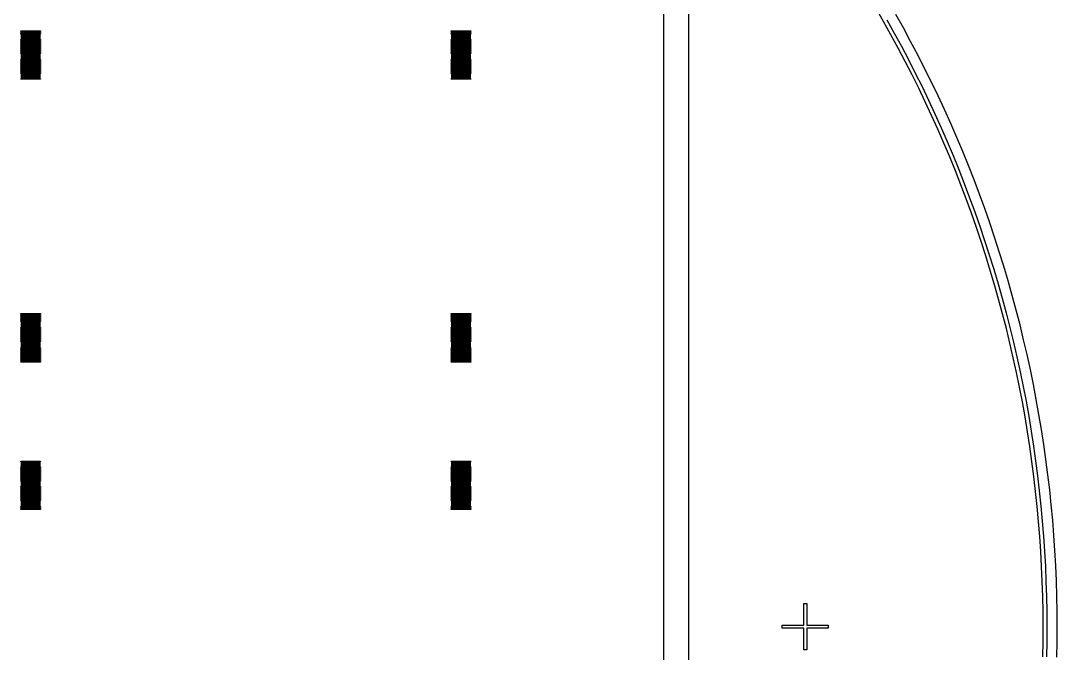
# Model space of a CAD drawing. Extents: x -16 to 83, y -18 to 83.
# Drawn here: x 40.6 to 82.75, y 31.17 to 56.89 of the extents above; entities that cross this region are included whole.
import ezdxf

# ---------------------------------------------------------------- set-up
doc = ezdxf.new("R2010")
doc.units = 0

msp = doc.modelspace()

# ---------------------------------------------------------------- linework, layer by layer
for p, q in [((67.75, 67.25), (67.75, -2.75)), ((66.75, -2.25), (66.75, 66.75)), ((75.6891, 56.8579), (75.3838, 57.3891)), ((75.8196, 56.9319), (76.1192, 56.3953)), ((76.4915, 56.6003), (76.1894, 57.1414)), ((40.6, 56.475), (40.6, 56.485)), ((40.6, 56.485), (41.4, 56.485)), ((41.4, 56.485), (41.4, 56.475)), ((58.1, 56.475), (58.1, 56.485)), ((58.1, 56.485), (58.9, 56.485)), ((58.9, 56.485), (58.9, 56.475)), ((75.9878, 56.323), (75.6891, 56.8579)), ((76.787, 56.0555), (76.4915, 56.6003)), ((41.4, 56.475), (40.6, 56.475)), ((40.6, 56.435), (40.6, 56.445)), ((40.6, 56.445), (41.4, 56.445)), ((41.4, 56.435), (40.6, 56.435)), ((40.6, 56.395), (40.6, 56.405)), ((40.6, 56.405), (41.4, 56.405)), ((41.4, 56.395), (40.6, 56.395)), ((40.6, 56.355), (40.6, 56.365)), ((40.6, 56.365), (41.4, 56.365)), ((41.4, 56.355), (40.6, 56.355)), ((40.6, 56.315), (40.6, 56.325)), ((40.6, 56.325), (41.4, 56.325)), ((41.4, 56.315), (40.6, 56.315)), ((40.6, 56.275), (40.6, 56.285)), ((40.6, 56.285), (41.4, 56.285)), ((41.4, 56.275), (40.6, 56.275)), ((40.6, 56.235), (40.6, 56.245)), ((40.6, 56.245), (41.4, 56.245)), ((41.4, 56.235), (40.6, 56.235)), ((40.6, 56.195), (40.6, 56.205)), ((40.6, 56.205), (41.4, 56.205)), ((41.4, 56.195), (40.6, 56.195)), ((40.6, 56.155), (40.6, 56.165)), ((40.6, 56.165), (41.4, 56.165)), ((41.4, 56.155), (40.6, 56.155)), ((40.6, 56.115), (40.6, 56.125)), ((40.6, 56.125), (41.4, 56.125)), ((41.4, 56.115), (40.6, 56.115)), ((40.6, 56.075), (40.6, 56.085)), ((40.6, 56.085), (41.4, 56.085)), ((41.4, 56.075), (40.6, 56.075)), ((41.4, 56.445), (41.4, 56.435)), ((41.4, 56.405), (41.4, 56.395)), ((41.4, 56.365), (41.4, 56.355)), ((41.4, 56.325), (41.4, 56.315)), ((41.4, 56.285), (41.4, 56.275)), ((41.4, 56.245), (41.4, 56.235)), ((41.4, 56.205), (41.4, 56.195)), ((41.4, 56.165), (41.4, 56.155)), ((41.4, 56.125), (41.4, 56.115)), ((41.4, 56.085), (41.4, 56.075)), ((58.9, 56.475), (58.1, 56.475)), ((58.1, 56.435), (58.1, 56.445)), ((58.1, 56.445), (58.9, 56.445)), ((58.9, 56.435), (58.1, 56.435)), ((58.1, 56.395), (58.1, 56.405)), ((58.1, 56.405), (58.9, 56.405)), ((58.9, 56.395), (58.1, 56.395)), ((58.1, 56.355), (58.1, 56.365)), ((58.1, 56.365), (58.9, 56.365)), ((58.9, 56.355), (58.1, 56.355)), ((58.1, 56.315), (58.1, 56.325)), ((58.1, 56.325), (58.9, 56.325)), ((58.9, 56.315), (58.1, 56.315)), ((58.1, 56.275), (58.1, 56.285)), ((58.1, 56.285), (58.9, 56.285)), ((58.9, 56.275), (58.1, 56.275)), ((58.1, 56.235), (58.1, 56.245)), ((58.1, 56.245), (58.9, 56.245)), ((58.9, 56.235), (58.1, 56.235)), ((58.1, 56.195), (58.1, 56.205)), ((58.1, 56.205), (58.9, 56.205)), ((58.9, 56.195), (58.1, 56.195)), ((58.1, 56.155), (58.1, 56.165)), ((58.1, 56.165), (58.9, 56.165)), ((58.9, 56.155), (58.1, 56.155)), ((58.1, 56.115), (58.1, 56.125)), ((58.1, 56.125), (58.9, 56.125)), ((58.9, 56.115), (58.1, 56.115)), ((58.1, 56.075), (58.1, 56.085)), ((58.1, 56.085), (58.9, 56.085)), ((58.9, 56.075), (58.1, 56.075)), ((58.9, 56.445), (58.9, 56.435)), ((58.9, 56.405), (58.9, 56.395)), ((58.9, 56.365), (58.9, 56.355)), ((58.9, 56.325), (58.9, 56.315)), ((58.9, 56.285), (58.9, 56.275)), ((58.9, 56.245), (58.9, 56.235)), ((58.9, 56.205), (58.9, 56.195)), ((58.9, 56.165), (58.9, 56.155)), ((58.9, 56.125), (58.9, 56.115)), ((58.9, 56.085), (58.9, 56.075)), ((76.2799, 55.7845), (75.9878, 56.323)), ((76.1192, 56.3953), (76.4122, 55.8552)), ((40.6, 56.035), (40.6, 56.045)), ((40.6, 56.045), (41.4, 56.045)), ((41.4, 56.035), (40.6, 56.035)), ((40.6, 55.995), (40.6, 56.005)), ((40.6, 56.005), (41.4, 56.005)), ((41.4, 55.995), (40.6, 55.995)), ((40.6, 55.955), (40.6, 55.965)), ((40.6, 55.965), (41.4, 55.965)), ((41.4, 55.955), (40.6, 55.955)), ((40.6, 55.915), (40.6, 55.925)), ((40.6, 55.925), (41.4, 55.925)), ((41.4, 55.915), (40.6, 55.915)), ((40.6, 55.875), (40.6, 55.885)), ((40.6, 55.885), (41.4, 55.885)), ((41.4, 55.875), (40.6, 55.875)), ((40.6, 55.835), (40.6, 55.845)), ((40.6, 55.845), (41.4, 55.845)), ((41.4, 55.835), (40.6, 55.835)), ((40.6, 55.795), (40.6, 55.805)), ((40.6, 55.805), (41.4, 55.805)), ((41.4, 55.795), (40.6, 55.795)), ((40.6, 55.755), (40.6, 55.765)), ((40.6, 55.765), (41.4, 55.765)), ((41.4, 55.755), (40.6, 55.755)), ((40.6, 55.715), (40.6, 55.725)), ((40.6, 55.725), (41.4, 55.725)), ((41.4, 55.715), (40.6, 55.715)), ((40.6, 55.675), (40.6, 55.685)), ((40.6, 55.685), (41.4, 55.685)), ((41.4, 55.675), (40.6, 55.675)), ((40.6, 55.635), (40.6, 55.645)), ((40.6, 55.645), (41.4, 55.645)), ((41.4, 56.045), (41.4, 56.035)), ((41.4, 56.005), (41.4, 55.995)), ((41.4, 55.965), (41.4, 55.955)), ((41.4, 55.925), (41.4, 55.915)), ((41.4, 55.885), (41.4, 55.875)), ((41.4, 55.845), (41.4, 55.835)), ((41.4, 55.805), (41.4, 55.795)), ((41.4, 55.765), (41.4, 55.755)), ((41.4, 55.725), (41.4, 55.715)), ((41.4, 55.685), (41.4, 55.675)), ((41.4, 55.645), (41.4, 55.635)), ((58.1, 56.035), (58.1, 56.045)), ((58.1, 56.045), (58.9, 56.045)), ((58.9, 56.035), (58.1, 56.035)), ((58.1, 55.995), (58.1, 56.005)), ((58.1, 56.005), (58.9, 56.005)), ((58.9, 55.995), (58.1, 55.995)), ((58.1, 55.955), (58.1, 55.965)), ((58.1, 55.965), (58.9, 55.965)), ((58.9, 55.955), (58.1, 55.955)), ((58.1, 55.915), (58.1, 55.925)), ((58.1, 55.925), (58.9, 55.925)), ((58.9, 55.915), (58.1, 55.915)), ((58.1, 55.875), (58.1, 55.885)), ((58.1, 55.885), (58.9, 55.885)), ((58.9, 55.875), (58.1, 55.875)), ((58.1, 55.835), (58.1, 55.845)), ((58.1, 55.845), (58.9, 55.845)), ((58.9, 55.835), (58.1, 55.835)), ((58.1, 55.795), (58.1, 55.805)), ((58.1, 55.805), (58.9, 55.805)), ((58.9, 55.795), (58.1, 55.795)), ((58.1, 55.755), (58.1, 55.765)), ((58.1, 55.765), (58.9, 55.765)), ((58.9, 55.755), (58.1, 55.755)), ((58.1, 55.715), (58.1, 55.725)), ((58.1, 55.725), (58.9, 55.725)), ((58.9, 55.715), (58.1, 55.715)), ((58.1, 55.675), (58.1, 55.685)), ((58.1, 55.685), (58.9, 55.685)), ((58.9, 55.675), (58.1, 55.675)), ((58.1, 55.635), (58.1, 55.645)), ((58.1, 55.645), (58.9, 55.645)), ((58.9, 56.045), (58.9, 56.035)), ((58.9, 56.005), (58.9, 55.995)), ((58.9, 55.965), (58.9, 55.955)), ((58.9, 55.925), (58.9, 55.915)), ((58.9, 55.885), (58.9, 55.875)), ((58.9, 55.845), (58.9, 55.835)), ((58.9, 55.805), (58.9, 55.795)), ((58.9, 55.765), (58.9, 55.755)), ((58.9, 55.725), (58.9, 55.715)), ((58.9, 55.685), (58.9, 55.675)), ((58.9, 55.645), (58.9, 55.635)), ((76.5654, 55.2424), (76.2799, 55.7845)), ((76.4122, 55.8552), (76.6985, 55.3115)), ((77.0758, 55.5072), (76.787, 56.0555)), ((41.4, 55.635), (40.6, 55.635)), ((40.6, 55.595), (40.6, 55.605)), ((40.6, 55.605), (41.4, 55.605)), ((41.4, 55.595), (40.6, 55.595)), ((40.6, 55.555), (40.6, 55.565)), ((40.6, 55.565), (41.4, 55.565)), ((41.4, 55.555), (40.6, 55.555)), ((40.6, 55.515), (40.6, 55.525)), ((40.6, 55.525), (41.4, 55.525)), ((41.4, 55.515), (40.6, 55.515)), ((40.6, 55.475), (40.6, 55.485)), ((40.6, 55.485), (41.4, 55.485)), ((41.4, 55.475), (40.6, 55.475)), ((40.6, 55.435), (40.6, 55.445)), ((40.6, 55.445), (41.4, 55.445)), ((41.4, 55.435), (40.6, 55.435)), ((40.6, 55.395), (40.6, 55.405)), ((40.6, 55.405), (41.4, 55.405)), ((41.4, 55.395), (40.6, 55.395)), ((40.6, 55.355), (40.6, 55.365)), ((40.6, 55.365), (41.4, 55.365)), ((41.4, 55.355), (40.6, 55.355)), ((40.6, 55.315), (40.6, 55.325)), ((40.6, 55.325), (41.4, 55.325)), ((41.4, 55.315), (40.6, 55.315)), ((40.6, 55.275), (40.6, 55.285)), ((40.6, 55.285), (41.4, 55.285)), ((41.4, 55.275), (40.6, 55.275)), ((40.6, 55.235), (40.6, 55.245)), ((40.6, 55.245), (41.4, 55.245)), ((41.4, 55.235), (40.6, 55.235)), ((41.4, 55.605), (41.4, 55.595)), ((41.4, 55.565), (41.4, 55.555)), ((41.4, 55.525), (41.4, 55.515)), ((41.4, 55.485), (41.4, 55.475)), ((41.4, 55.445), (41.4, 55.435)), ((41.4, 55.405), (41.4, 55.395)), ((41.4, 55.365), (41.4, 55.355)), ((41.4, 55.325), (41.4, 55.315)), ((41.4, 55.285), (41.4, 55.275)), ((41.4, 55.245), (41.4, 55.235)), ((58.9, 55.635), (58.1, 55.635)), ((58.1, 55.595), (58.1, 55.605)), ((58.1, 55.605), (58.9, 55.605)), ((58.9, 55.595), (58.1, 55.595)), ((58.1, 55.555), (58.1, 55.565)), ((58.1, 55.565), (58.9, 55.565)), ((58.9, 55.555), (58.1, 55.555)), ((58.1, 55.515), (58.1, 55.525)), ((58.1, 55.525), (58.9, 55.525)), ((58.9, 55.515), (58.1, 55.515)), ((58.1, 55.475), (58.1, 55.485)), ((58.1, 55.485), (58.9, 55.485)), ((58.9, 55.475), (58.1, 55.475)), ((58.1, 55.435), (58.1, 55.445)), ((58.1, 55.445), (58.9, 55.445)), ((58.9, 55.435), (58.1, 55.435)), ((58.1, 55.395), (58.1, 55.405)), ((58.1, 55.405), (58.9, 55.405)), ((58.9, 55.395), (58.1, 55.395)), ((58.1, 55.355), (58.1, 55.365)), ((58.1, 55.365), (58.9, 55.365)), ((58.9, 55.355), (58.1, 55.355)), ((58.1, 55.315), (58.1, 55.325)), ((58.1, 55.325), (58.9, 55.325)), ((58.9, 55.315), (58.1, 55.315)), ((58.1, 55.275), (58.1, 55.285)), ((58.1, 55.285), (58.9, 55.285)), ((58.9, 55.275), (58.1, 55.275)), ((58.1, 55.235), (58.1, 55.245)), ((58.1, 55.245), (58.9, 55.245)), ((58.9, 55.235), (58.1, 55.235)), ((58.9, 55.605), (58.9, 55.595)), ((58.9, 55.565), (58.9, 55.555)), ((58.9, 55.525), (58.9, 55.515)), ((58.9, 55.485), (58.9, 55.475)), ((58.9, 55.445), (58.9, 55.435)), ((58.9, 55.405), (58.9, 55.395)), ((58.9, 55.365), (58.9, 55.355)), ((58.9, 55.325), (58.9, 55.315)), ((58.9, 55.285), (58.9, 55.275)), ((58.9, 55.245), (58.9, 55.235)), ((76.8442, 54.6968), (76.5654, 55.2424)), ((76.6985, 55.3115), (76.9782, 54.7643)), ((77.3578, 54.9554), (77.0758, 55.5072)), ((40.6, 55.195), (40.6, 55.205)), ((40.6, 55.205), (41.4, 55.205)), ((41.4, 55.195), (40.6, 55.195)), ((40.6, 55.155), (40.6, 55.165)), ((40.6, 55.165), (41.4, 55.165)), ((41.4, 55.155), (40.6, 55.155)), ((40.6, 55.115), (40.6, 55.125)), ((40.6, 55.125), (41.4, 55.125)), ((41.4, 55.115), (40.6, 55.115)), ((40.6, 55.075), (40.6, 55.085)), ((40.6, 55.085), (41.4, 55.085)), ((41.4, 55.075), (40.6, 55.075)), ((40.6, 55.035), (40.6, 55.045)), ((40.6, 55.045), (41.4, 55.045)), ((41.4, 55.035), (40.6, 55.035)), ((40.6, 54.995), (40.6, 55.005)), ((40.6, 55.005), (41.4, 55.005)), ((41.4, 54.995), (40.6, 54.995)), ((40.6, 54.955), (40.6, 54.965)), ((40.6, 54.965), (41.4, 54.965)), ((41.4, 54.955), (40.6, 54.955)), ((40.6, 54.915), (40.6, 54.925)), ((40.6, 54.925), (41.4, 54.925)), ((41.4, 54.915), (40.6, 54.915)), ((40.6, 54.875), (40.6, 54.885)), ((40.6, 54.885), (41.4, 54.885)), ((41.4, 54.875), (40.6, 54.875)), ((40.6, 54.835), (40.6, 54.845)), ((40.6, 54.845), (41.4, 54.845)), ((41.4, 54.835), (40.6, 54.835)), ((40.6, 54.795), (40.6, 54.805)), ((40.6, 54.805), (41.4, 54.805)), ((41.4, 54.795), (40.6, 54.795)), ((41.4, 55.205), (41.4, 55.195)), ((41.4, 55.165), (41.4, 55.155)), ((41.4, 55.125), (41.4, 55.115)), ((41.4, 55.085), (41.4, 55.075)), ((41.4, 55.045), (41.4, 55.035)), ((41.4, 55.005), (41.4, 54.995)), ((41.4, 54.965), (41.4, 54.955)), ((41.4, 54.925), (41.4, 54.915)), ((41.4, 54.885), (41.4, 54.875)), ((41.4, 54.845), (41.4, 54.835)), ((41.4, 54.805), (41.4, 54.795)), ((58.1, 55.195), (58.1, 55.205)), ((58.1, 55.205), (58.9, 55.205)), ((58.9, 55.195), (58.1, 55.195)), ((58.1, 55.155), (58.1, 55.165)), ((58.1, 55.165), (58.9, 55.165)), ((58.9, 55.155), (58.1, 55.155)), ((58.1, 55.115), (58.1, 55.125)), ((58.1, 55.125), (58.9, 55.125)), ((58.9, 55.115), (58.1, 55.115)), ((58.1, 55.075), (58.1, 55.085)), ((58.1, 55.085), (58.9, 55.085)), ((58.9, 55.075), (58.1, 55.075)), ((58.1, 55.035), (58.1, 55.045)), ((58.1, 55.045), (58.9, 55.045)), ((58.9, 55.035), (58.1, 55.035)), ((58.1, 54.995), (58.1, 55.005)), ((58.1, 55.005), (58.9, 55.005)), ((58.9, 54.995), (58.1, 54.995)), ((58.1, 54.955), (58.1, 54.965)), ((58.1, 54.965), (58.9, 54.965)), ((58.9, 54.955), (58.1, 54.955)), ((58.1, 54.915), (58.1, 54.925)), ((58.1, 54.925), (58.9, 54.925)), ((58.9, 54.915), (58.1, 54.915)), ((58.1, 54.875), (58.1, 54.885)), ((58.1, 54.885), (58.9, 54.885)), ((58.9, 54.875), (58.1, 54.875)), ((58.1, 54.835), (58.1, 54.845)), ((58.1, 54.845), (58.9, 54.845)), ((58.9, 54.835), (58.1, 54.835)), ((58.1, 54.795), (58.1, 54.805)), ((58.1, 54.805), (58.9, 54.805)), ((58.9, 54.795), (58.1, 54.795)), ((58.9, 55.205), (58.9, 55.195)), ((58.9, 55.165), (58.9, 55.155)), ((58.9, 55.125), (58.9, 55.115)), ((58.9, 55.085), (58.9, 55.075)), ((58.9, 55.045), (58.9, 55.035)), ((58.9, 55.005), (58.9, 54.995)), ((58.9, 54.965), (58.9, 54.955)), ((58.9, 54.925), (58.9, 54.915)), ((58.9, 54.885), (58.9, 54.875)), ((58.9, 54.845), (58.9, 54.835)), ((58.9, 54.805), (58.9, 54.795)), ((77.6331, 54.4001), (77.3578, 54.9554)), ((40.6, 54.755), (40.6, 54.765)), ((40.6, 54.765), (41.4, 54.765)), ((41.4, 54.755), (40.6, 54.755)), ((40.6, 54.715), (40.6, 54.725)), ((40.6, 54.725), (41.4, 54.725)), ((41.4, 54.715), (40.6, 54.715)), ((40.6, 54.675), (40.6, 54.685)), ((40.6, 54.685), (41.4, 54.685)), ((41.4, 54.675), (40.6, 54.675)), ((40.6, 54.635), (40.6, 54.645)), ((40.6, 54.645), (41.4, 54.645)), ((41.4, 54.635), (40.6, 54.635)), ((40.6, 54.595), (40.6, 54.605)), ((40.6, 54.605), (41.4, 54.605)), ((41.4, 54.595), (40.6, 54.595)), ((40.6, 54.555), (40.6, 54.565)), ((40.6, 54.565), (41.4, 54.565)), ((41.4, 54.555), (40.6, 54.555)), ((40.6, 54.515), (40.6, 54.525)), ((40.6, 54.525), (41.4, 54.525)), ((41.4, 54.515), (40.6, 54.515)), ((41.4, 54.765), (41.4, 54.755)), ((41.4, 54.725), (41.4, 54.715)), ((41.4, 54.685), (41.4, 54.675)), ((41.4, 54.645), (41.4, 54.635)), ((41.4, 54.605), (41.4, 54.595)), ((41.4, 54.565), (41.4, 54.555)), ((41.4, 54.525), (41.4, 54.515)), ((58.1, 54.755), (58.1, 54.765)), ((58.1, 54.765), (58.9, 54.765)), ((58.9, 54.755), (58.1, 54.755)), ((58.1, 54.715), (58.1, 54.725)), ((58.1, 54.725), (58.9, 54.725)), ((58.9, 54.715), (58.1, 54.715)), ((58.1, 54.675), (58.1, 54.685)), ((58.1, 54.685), (58.9, 54.685)), ((58.9, 54.675), (58.1, 54.675)), ((58.1, 54.635), (58.1, 54.645)), ((58.1, 54.645), (58.9, 54.645)), ((58.9, 54.635), (58.1, 54.635)), ((58.1, 54.595), (58.1, 54.605)), ((58.1, 54.605), (58.9, 54.605)), ((58.9, 54.595), (58.1, 54.595)), ((58.1, 54.555), (58.1, 54.565)), ((58.1, 54.565), (58.9, 54.565)), ((58.9, 54.555), (58.1, 54.555)), ((58.1, 54.515), (58.1, 54.525)), ((58.1, 54.525), (58.9, 54.525)), ((58.9, 54.515), (58.1, 54.515)), ((58.9, 54.765), (58.9, 54.755)), ((58.9, 54.725), (58.9, 54.715)), ((58.9, 54.685), (58.9, 54.675)), ((58.9, 54.645), (58.9, 54.635)), ((58.9, 54.605), (58.9, 54.595)), ((58.9, 54.565), (58.9, 54.555)), ((58.9, 54.525), (58.9, 54.515)), ((77.1163, 54.1479), (76.8442, 54.6968)), ((76.9782, 54.7643), (77.2511, 54.2137)), ((77.9015, 53.8415), (77.6331, 54.4001)), ((77.3817, 53.5957), (77.1163, 54.1479)), ((77.2511, 54.2137), (77.5173, 53.6598)), ((77.6402, 53.0402), (77.3817, 53.5957)), ((77.5173, 53.6598), (77.7766, 53.1027)), ((78.163, 53.2797), (77.9015, 53.8415)), ((78.4176, 52.7147), (78.163, 53.2797)), ((77.8919, 52.4817), (77.6402, 53.0402)), ((77.7766, 53.1027), (78.0291, 52.5424)), ((78.6652, 52.1466), (78.4176, 52.7147)), ((78.1367, 51.92), (77.8919, 52.4817)), ((78.0291, 52.5424), (78.2746, 51.9791)), ((78.3747, 51.3555), (78.1367, 51.92)), ((78.2746, 51.9791), (78.5133, 51.4129)), ((78.9059, 51.5755), (78.6652, 52.1466)), ((79.1396, 51.0015), (78.9059, 51.5755)), ((78.6057, 50.788), (78.3747, 51.3555)), ((78.5133, 51.4129), (78.7449, 50.8437)), ((79.3661, 50.4247), (79.1396, 51.0015)), ((78.8297, 50.2178), (78.6057, 50.788)), ((78.7449, 50.8437), (78.9696, 50.2717)), ((79.0466, 49.6448), (78.8297, 50.2178)), ((78.9696, 50.2717), (79.1872, 49.6971)), ((79.5856, 49.8451), (79.3661, 50.4247)), ((79.798, 49.2629), (79.5856, 49.8451)), ((79.2566, 49.0692), (79.0466, 49.6448)), ((79.1872, 49.6971), (79.3978, 49.1198)), ((79.4594, 48.4911), (79.2566, 49.0692)), ((79.3978, 49.1198), (79.6013, 48.5399)), ((80.0032, 48.6782), (79.798, 49.2629)), ((79.6552, 47.9106), (79.4594, 48.4911)), ((79.6013, 48.5399), (79.7976, 47.9576)), ((80.2012, 48.0909), (80.0032, 48.6782)), ((80.392, 47.5013), (80.2012, 48.0909)), ((79.8438, 47.3276), (79.6552, 47.9106)), ((79.7976, 47.9576), (79.9868, 47.3729)), ((80.0252, 46.7425), (79.8438, 47.3276)), ((79.9868, 47.3729), (80.1688, 46.786)), ((80.5755, 46.9094), (80.392, 47.5013)), ((80.7517, 46.3152), (80.5755, 46.9094)), ((80.1995, 46.1551), (80.0252, 46.7425)), ((80.1688, 46.786), (80.3436, 46.1969)), ((80.3665, 45.5656), (80.1995, 46.1551)), ((80.3436, 46.1969), (80.5111, 45.6056)), ((80.9207, 45.719), (80.7517, 46.3152)), ((80.5263, 44.9742), (80.3665, 45.5656)), ((80.5111, 45.6056), (80.6713, 45.0124)), ((81.0823, 45.1207), (80.9207, 45.719)), ((81.2366, 44.5205), (81.0823, 45.1207)), ((40.6, 44.975), (40.6, 44.985)), ((40.6, 44.985), (41.4, 44.985)), ((41.4, 44.975), (40.6, 44.975)), ((40.6, 44.935), (40.6, 44.945)), ((40.6, 44.945), (41.4, 44.945)), ((41.4, 44.935), (40.6, 44.935)), ((40.6, 44.895), (40.6, 44.905)), ((40.6, 44.905), (41.4, 44.905)), ((41.4, 44.895), (40.6, 44.895)), ((40.6, 44.855), (40.6, 44.865)), ((40.6, 44.865), (41.4, 44.865)), ((41.4, 44.855), (40.6, 44.855)), ((40.6, 44.815), (40.6, 44.825)), ((40.6, 44.825), (41.4, 44.825)), ((41.4, 44.815), (40.6, 44.815)), ((40.6, 44.775), (40.6, 44.785)), ((40.6, 44.785), (41.4, 44.785)), ((41.4, 44.775), (40.6, 44.775)), ((40.6, 44.735), (40.6, 44.745)), ((40.6, 44.745), (41.4, 44.745)), ((41.4, 44.735), (40.6, 44.735)), ((40.6, 44.695), (40.6, 44.705)), ((40.6, 44.705), (41.4, 44.705)), ((41.4, 44.695), (40.6, 44.695)), ((41.4, 44.985), (41.4, 44.975)), ((41.4, 44.945), (41.4, 44.935)), ((41.4, 44.905), (41.4, 44.895)), ((41.4, 44.865), (41.4, 44.855)), ((41.4, 44.825), (41.4, 44.815)), ((41.4, 44.785), (41.4, 44.775)), ((41.4, 44.745), (41.4, 44.735)), ((41.4, 44.705), (41.4, 44.695)), ((58.1, 44.975), (58.1, 44.985)), ((58.1, 44.985), (58.9, 44.985)), ((58.9, 44.975), (58.1, 44.975)), ((58.1, 44.935), (58.1, 44.945)), ((58.1, 44.945), (58.9, 44.945)), ((58.9, 44.935), (58.1, 44.935)), ((58.1, 44.895), (58.1, 44.905)), ((58.1, 44.905), (58.9, 44.905)), ((58.9, 44.895), (58.1, 44.895)), ((58.1, 44.855), (58.1, 44.865)), ((58.1, 44.865), (58.9, 44.865)), ((58.9, 44.855), (58.1, 44.855)), ((58.1, 44.815), (58.1, 44.825)), ((58.1, 44.825), (58.9, 44.825)), ((58.9, 44.815), (58.1, 44.815)), ((58.1, 44.775), (58.1, 44.785)), ((58.1, 44.785), (58.9, 44.785)), ((58.9, 44.775), (58.1, 44.775)), ((58.1, 44.735), (58.1, 44.745)), ((58.1, 44.745), (58.9, 44.745)), ((58.9, 44.735), (58.1, 44.735)), ((58.1, 44.695), (58.1, 44.705)), ((58.1, 44.705), (58.9, 44.705)), ((58.9, 44.695), (58.1, 44.695)), ((58.9, 44.985), (58.9, 44.975)), ((58.9, 44.945), (58.9, 44.935)), ((58.9, 44.905), (58.9, 44.895)), ((58.9, 44.865), (58.9, 44.855)), ((58.9, 44.825), (58.9, 44.815)), ((58.9, 44.785), (58.9, 44.775)), ((58.9, 44.745), (58.9, 44.735)), ((58.9, 44.705), (58.9, 44.695)), ((80.6788, 44.3808), (80.5263, 44.9742)), ((80.6713, 45.0124), (80.8243, 44.4172)), ((40.6, 44.655), (40.6, 44.665)), ((40.6, 44.665), (41.4, 44.665)), ((41.4, 44.655), (40.6, 44.655)), ((40.6, 44.615), (40.6, 44.625)), ((40.6, 44.625), (41.4, 44.625)), ((41.4, 44.615), (40.6, 44.615)), ((40.6, 44.575), (40.6, 44.585)), ((40.6, 44.585), (41.4, 44.585)), ((41.4, 44.575), (40.6, 44.575)), ((40.6, 44.535), (40.6, 44.545)), ((40.6, 44.545), (41.4, 44.545)), ((41.4, 44.535), (40.6, 44.535)), ((40.6, 44.495), (40.6, 44.505)), ((40.6, 44.505), (41.4, 44.505)), ((41.4, 44.495), (40.6, 44.495)), ((40.6, 44.455), (40.6, 44.465)), ((40.6, 44.465), (41.4, 44.465)), ((41.4, 44.455), (40.6, 44.455)), ((40.6, 44.415), (40.6, 44.425)), ((40.6, 44.425), (41.4, 44.425)), ((41.4, 44.415), (40.6, 44.415)), ((40.6, 44.375), (40.6, 44.385)), ((40.6, 44.385), (41.4, 44.385)), ((41.4, 44.375), (40.6, 44.375)), ((40.6, 44.335), (40.6, 44.345)), ((40.6, 44.345), (41.4, 44.345)), ((41.4, 44.335), (40.6, 44.335)), ((40.6, 44.295), (40.6, 44.305)), ((40.6, 44.305), (41.4, 44.305)), ((41.4, 44.295), (40.6, 44.295)), ((40.6, 44.255), (40.6, 44.265)), ((40.6, 44.265), (41.4, 44.265)), ((41.4, 44.665), (41.4, 44.655)), ((41.4, 44.625), (41.4, 44.615)), ((41.4, 44.585), (41.4, 44.575)), ((41.4, 44.545), (41.4, 44.535)), ((41.4, 44.505), (41.4, 44.495)), ((41.4, 44.465), (41.4, 44.455)), ((41.4, 44.425), (41.4, 44.415)), ((41.4, 44.385), (41.4, 44.375)), ((41.4, 44.345), (41.4, 44.335)), ((41.4, 44.305), (41.4, 44.295)), ((41.4, 44.265), (41.4, 44.255)), ((58.1, 44.655), (58.1, 44.665)), ((58.1, 44.665), (58.9, 44.665)), ((58.9, 44.655), (58.1, 44.655)), ((58.1, 44.615), (58.1, 44.625)), ((58.1, 44.625), (58.9, 44.625)), ((58.9, 44.615), (58.1, 44.615)), ((58.1, 44.575), (58.1, 44.585)), ((58.1, 44.585), (58.9, 44.585)), ((58.9, 44.575), (58.1, 44.575)), ((58.1, 44.535), (58.1, 44.545)), ((58.1, 44.545), (58.9, 44.545)), ((58.9, 44.535), (58.1, 44.535)), ((58.1, 44.495), (58.1, 44.505)), ((58.1, 44.505), (58.9, 44.505)), ((58.9, 44.495), (58.1, 44.495)), ((58.1, 44.455), (58.1, 44.465)), ((58.1, 44.465), (58.9, 44.465)), ((58.9, 44.455), (58.1, 44.455)), ((58.1, 44.415), (58.1, 44.425)), ((58.1, 44.425), (58.9, 44.425)), ((58.9, 44.415), (58.1, 44.415)), ((58.1, 44.375), (58.1, 44.385)), ((58.1, 44.385), (58.9, 44.385)), ((58.9, 44.375), (58.1, 44.375)), ((58.1, 44.335), (58.1, 44.345)), ((58.1, 44.345), (58.9, 44.345)), ((58.9, 44.335), (58.1, 44.335)), ((58.1, 44.295), (58.1, 44.305)), ((58.1, 44.305), (58.9, 44.305)), ((58.9, 44.295), (58.1, 44.295)), ((58.1, 44.255), (58.1, 44.265)), ((58.1, 44.265), (58.9, 44.265)), ((58.9, 44.665), (58.9, 44.655)), ((58.9, 44.625), (58.9, 44.615)), ((58.9, 44.585), (58.9, 44.575)), ((58.9, 44.545), (58.9, 44.535)), ((58.9, 44.505), (58.9, 44.495)), ((58.9, 44.465), (58.9, 44.455)), ((58.9, 44.425), (58.9, 44.415)), ((58.9, 44.385), (58.9, 44.375)), ((58.9, 44.345), (58.9, 44.335)), ((58.9, 44.305), (58.9, 44.295)), ((58.9, 44.265), (58.9, 44.255)), ((80.824, 43.7856), (80.6788, 44.3808)), ((80.8243, 44.4172), (80.97, 43.8202)), ((81.3835, 43.9184), (81.2366, 44.5205)), ((41.4, 44.255), (40.6, 44.255)), ((40.6, 44.215), (40.6, 44.225)), ((40.6, 44.225), (41.4, 44.225)), ((41.4, 44.215), (40.6, 44.215)), ((40.6, 44.175), (40.6, 44.185)), ((40.6, 44.185), (41.4, 44.185)), ((41.4, 44.175), (40.6, 44.175)), ((40.6, 44.135), (40.6, 44.145)), ((40.6, 44.145), (41.4, 44.145)), ((41.4, 44.135), (40.6, 44.135)), ((40.6, 44.095), (40.6, 44.105)), ((40.6, 44.105), (41.4, 44.105)), ((41.4, 44.095), (40.6, 44.095)), ((40.6, 44.055), (40.6, 44.065)), ((40.6, 44.065), (41.4, 44.065)), ((41.4, 44.055), (40.6, 44.055)), ((40.6, 44.015), (40.6, 44.025)), ((40.6, 44.025), (41.4, 44.025)), ((41.4, 44.015), (40.6, 44.015)), ((40.6, 43.975), (40.6, 43.985)), ((40.6, 43.985), (41.4, 43.985)), ((41.4, 43.975), (40.6, 43.975)), ((40.6, 43.935), (40.6, 43.945)), ((40.6, 43.945), (41.4, 43.945)), ((41.4, 43.935), (40.6, 43.935)), ((40.6, 43.895), (40.6, 43.905)), ((40.6, 43.905), (41.4, 43.905)), ((41.4, 43.895), (40.6, 43.895)), ((40.6, 43.855), (40.6, 43.865)), ((40.6, 43.865), (41.4, 43.865)), ((41.4, 43.855), (40.6, 43.855)), ((41.4, 44.225), (41.4, 44.215)), ((41.4, 44.185), (41.4, 44.175)), ((41.4, 44.145), (41.4, 44.135)), ((41.4, 44.105), (41.4, 44.095)), ((41.4, 44.065), (41.4, 44.055)), ((41.4, 44.025), (41.4, 44.015)), ((41.4, 43.985), (41.4, 43.975)), ((41.4, 43.945), (41.4, 43.935)), ((41.4, 43.905), (41.4, 43.895)), ((41.4, 43.865), (41.4, 43.855)), ((58.9, 44.255), (58.1, 44.255)), ((58.1, 44.215), (58.1, 44.225)), ((58.1, 44.225), (58.9, 44.225)), ((58.9, 44.215), (58.1, 44.215)), ((58.1, 44.175), (58.1, 44.185)), ((58.1, 44.185), (58.9, 44.185)), ((58.9, 44.175), (58.1, 44.175)), ((58.1, 44.135), (58.1, 44.145)), ((58.1, 44.145), (58.9, 44.145)), ((58.9, 44.135), (58.1, 44.135)), ((58.1, 44.095), (58.1, 44.105)), ((58.1, 44.105), (58.9, 44.105)), ((58.9, 44.095), (58.1, 44.095)), ((58.1, 44.055), (58.1, 44.065)), ((58.1, 44.065), (58.9, 44.065)), ((58.9, 44.055), (58.1, 44.055)), ((58.1, 44.015), (58.1, 44.025)), ((58.1, 44.025), (58.9, 44.025)), ((58.9, 44.015), (58.1, 44.015)), ((58.1, 43.975), (58.1, 43.985)), ((58.1, 43.985), (58.9, 43.985)), ((58.9, 43.975), (58.1, 43.975)), ((58.1, 43.935), (58.1, 43.945)), ((58.1, 43.945), (58.9, 43.945)), ((58.9, 43.935), (58.1, 43.935)), ((58.1, 43.895), (58.1, 43.905)), ((58.1, 43.905), (58.9, 43.905)), ((58.9, 43.895), (58.1, 43.895)), ((58.1, 43.855), (58.1, 43.865)), ((58.1, 43.865), (58.9, 43.865)), ((58.9, 43.855), (58.1, 43.855)), ((58.9, 44.225), (58.9, 44.215)), ((58.9, 44.185), (58.9, 44.175)), ((58.9, 44.145), (58.9, 44.135)), ((58.9, 44.105), (58.9, 44.095)), ((58.9, 44.065), (58.9, 44.055)), ((58.9, 44.025), (58.9, 44.015)), ((58.9, 43.985), (58.9, 43.975)), ((58.9, 43.945), (58.9, 43.935)), ((58.9, 43.905), (58.9, 43.895)), ((58.9, 43.865), (58.9, 43.855)), ((81.5229, 43.3146), (81.3835, 43.9184)), ((40.6, 43.815), (40.6, 43.825)), ((40.6, 43.825), (41.4, 43.825)), ((41.4, 43.815), (40.6, 43.815)), ((40.6, 43.775), (40.6, 43.785)), ((40.6, 43.785), (41.4, 43.785)), ((41.4, 43.775), (40.6, 43.775)), ((40.6, 43.735), (40.6, 43.745)), ((40.6, 43.745), (41.4, 43.745)), ((41.4, 43.735), (40.6, 43.735)), ((40.6, 43.695), (40.6, 43.705)), ((40.6, 43.705), (41.4, 43.705)), ((41.4, 43.695), (40.6, 43.695)), ((40.6, 43.655), (40.6, 43.665)), ((40.6, 43.665), (41.4, 43.665)), ((41.4, 43.655), (40.6, 43.655)), ((40.6, 43.615), (40.6, 43.625)), ((40.6, 43.625), (41.4, 43.625)), ((41.4, 43.615), (40.6, 43.615)), ((40.6, 43.575), (40.6, 43.585)), ((40.6, 43.585), (41.4, 43.585)), ((41.4, 43.575), (40.6, 43.575)), ((40.6, 43.535), (40.6, 43.545)), ((40.6, 43.545), (41.4, 43.545)), ((41.4, 43.535), (40.6, 43.535)), ((40.6, 43.495), (40.6, 43.505)), ((40.6, 43.505), (41.4, 43.505)), ((41.4, 43.495), (40.6, 43.495)), ((40.6, 43.455), (40.6, 43.465)), ((40.6, 43.465), (41.4, 43.465)), ((41.4, 43.455), (40.6, 43.455)), ((40.6, 43.415), (40.6, 43.425)), ((40.6, 43.425), (41.4, 43.425)), ((41.4, 43.415), (40.6, 43.415)), ((41.4, 43.825), (41.4, 43.815)), ((41.4, 43.785), (41.4, 43.775)), ((41.4, 43.745), (41.4, 43.735)), ((41.4, 43.705), (41.4, 43.695)), ((41.4, 43.665), (41.4, 43.655)), ((41.4, 43.625), (41.4, 43.615)), ((41.4, 43.585), (41.4, 43.575)), ((41.4, 43.545), (41.4, 43.535)), ((41.4, 43.505), (41.4, 43.495)), ((41.4, 43.465), (41.4, 43.455)), ((41.4, 43.425), (41.4, 43.415)), ((58.1, 43.815), (58.1, 43.825)), ((58.1, 43.825), (58.9, 43.825)), ((58.9, 43.815), (58.1, 43.815)), ((58.1, 43.775), (58.1, 43.785)), ((58.1, 43.785), (58.9, 43.785)), ((58.9, 43.775), (58.1, 43.775)), ((58.1, 43.735), (58.1, 43.745)), ((58.1, 43.745), (58.9, 43.745)), ((58.9, 43.735), (58.1, 43.735)), ((58.1, 43.695), (58.1, 43.705)), ((58.1, 43.705), (58.9, 43.705)), ((58.9, 43.695), (58.1, 43.695)), ((58.1, 43.655), (58.1, 43.665)), ((58.1, 43.665), (58.9, 43.665)), ((58.9, 43.655), (58.1, 43.655)), ((58.1, 43.615), (58.1, 43.625)), ((58.1, 43.625), (58.9, 43.625)), ((58.9, 43.615), (58.1, 43.615)), ((58.1, 43.575), (58.1, 43.585)), ((58.1, 43.585), (58.9, 43.585)), ((58.9, 43.575), (58.1, 43.575)), ((58.1, 43.535), (58.1, 43.545)), ((58.1, 43.545), (58.9, 43.545)), ((58.9, 43.535), (58.1, 43.535)), ((58.1, 43.495), (58.1, 43.505)), ((58.1, 43.505), (58.9, 43.505)), ((58.9, 43.495), (58.1, 43.495)), ((58.1, 43.455), (58.1, 43.465)), ((58.1, 43.465), (58.9, 43.465)), ((58.9, 43.455), (58.1, 43.455)), ((58.1, 43.415), (58.1, 43.425)), ((58.1, 43.425), (58.9, 43.425)), ((58.9, 43.415), (58.1, 43.415)), ((58.9, 43.825), (58.9, 43.815)), ((58.9, 43.785), (58.9, 43.775)), ((58.9, 43.745), (58.9, 43.735)), ((58.9, 43.705), (58.9, 43.695)), ((58.9, 43.665), (58.9, 43.655)), ((58.9, 43.625), (58.9, 43.615)), ((58.9, 43.585), (58.9, 43.575)), ((58.9, 43.545), (58.9, 43.535)), ((58.9, 43.505), (58.9, 43.495)), ((58.9, 43.465), (58.9, 43.455)), ((58.9, 43.425), (58.9, 43.415)), ((80.9619, 43.1886), (80.824, 43.7856)), ((80.97, 43.8202), (81.1083, 43.2215)), ((40.6, 43.375), (40.6, 43.385)), ((40.6, 43.385), (41.4, 43.385)), ((41.4, 43.375), (40.6, 43.375)), ((40.6, 43.335), (40.6, 43.345)), ((40.6, 43.345), (41.4, 43.345)), ((41.4, 43.335), (40.6, 43.335)), ((40.6, 43.295), (40.6, 43.305)), ((40.6, 43.305), (41.4, 43.305)), ((41.4, 43.295), (40.6, 43.295)), ((40.6, 43.255), (40.6, 43.265)), ((40.6, 43.265), (41.4, 43.265)), ((41.4, 43.255), (40.6, 43.255)), ((40.6, 43.215), (40.6, 43.225)), ((40.6, 43.225), (41.4, 43.225)), ((41.4, 43.215), (40.6, 43.215)), ((40.6, 43.175), (40.6, 43.185)), ((40.6, 43.185), (41.4, 43.185)), ((41.4, 43.175), (40.6, 43.175)), ((40.6, 43.135), (40.6, 43.145)), ((40.6, 43.145), (41.4, 43.145)), ((41.4, 43.135), (40.6, 43.135)), ((40.6, 43.095), (40.6, 43.105)), ((40.6, 43.105), (41.4, 43.105)), ((41.4, 43.095), (40.6, 43.095)), ((40.6, 43.055), (40.6, 43.065)), ((40.6, 43.065), (41.4, 43.065)), ((41.4, 43.055), (40.6, 43.055)), ((40.6, 43.015), (40.6, 43.025)), ((40.6, 43.025), (41.4, 43.025)), ((41.4, 43.015), (40.6, 43.015)), ((41.4, 43.385), (41.4, 43.375)), ((41.4, 43.345), (41.4, 43.335)), ((41.4, 43.305), (41.4, 43.295)), ((41.4, 43.265), (41.4, 43.255)), ((41.4, 43.225), (41.4, 43.215)), ((41.4, 43.185), (41.4, 43.175)), ((41.4, 43.145), (41.4, 43.135)), ((41.4, 43.105), (41.4, 43.095)), ((41.4, 43.065), (41.4, 43.055)), ((41.4, 43.025), (41.4, 43.015)), ((58.1, 43.375), (58.1, 43.385)), ((58.1, 43.385), (58.9, 43.385)), ((58.9, 43.375), (58.1, 43.375)), ((58.1, 43.335), (58.1, 43.345)), ((58.1, 43.345), (58.9, 43.345)), ((58.9, 43.335), (58.1, 43.335)), ((58.1, 43.295), (58.1, 43.305)), ((58.1, 43.305), (58.9, 43.305)), ((58.9, 43.295), (58.1, 43.295)), ((58.1, 43.255), (58.1, 43.265)), ((58.1, 43.265), (58.9, 43.265)), ((58.9, 43.255), (58.1, 43.255)), ((58.1, 43.215), (58.1, 43.225)), ((58.1, 43.225), (58.9, 43.225)), ((58.9, 43.215), (58.1, 43.215)), ((58.1, 43.175), (58.1, 43.185)), ((58.1, 43.185), (58.9, 43.185)), ((58.9, 43.175), (58.1, 43.175)), ((58.1, 43.135), (58.1, 43.145)), ((58.1, 43.145), (58.9, 43.145)), ((58.9, 43.135), (58.1, 43.135)), ((58.1, 43.095), (58.1, 43.105)), ((58.1, 43.105), (58.9, 43.105)), ((58.9, 43.095), (58.1, 43.095)), ((58.1, 43.055), (58.1, 43.065)), ((58.1, 43.065), (58.9, 43.065)), ((58.9, 43.055), (58.1, 43.055)), ((58.1, 43.015), (58.1, 43.025)), ((58.1, 43.025), (58.9, 43.025)), ((58.9, 43.015), (58.1, 43.015)), ((58.9, 43.385), (58.9, 43.375)), ((58.9, 43.345), (58.9, 43.335)), ((58.9, 43.305), (58.9, 43.295)), ((58.9, 43.265), (58.9, 43.255)), ((58.9, 43.225), (58.9, 43.215)), ((58.9, 43.185), (58.9, 43.175)), ((58.9, 43.145), (58.9, 43.135)), ((58.9, 43.105), (58.9, 43.095)), ((58.9, 43.065), (58.9, 43.055)), ((58.9, 43.025), (58.9, 43.015)), ((81.0925, 42.59), (80.9619, 43.1886)), ((81.1083, 43.2215), (81.2392, 42.6211)), ((81.655, 42.7091), (81.5229, 43.3146)), ((81.2157, 41.9899), (81.0925, 42.59)), ((81.2392, 42.6211), (81.3628, 42.0191)), ((81.7796, 42.1021), (81.655, 42.7091)), ((81.3315, 41.3883), (81.2157, 41.9899)), ((81.3628, 42.0191), (81.479, 41.4157)), ((81.8968, 41.4935), (81.7796, 42.1021)), ((81.44, 40.7853), (81.3315, 41.3883)), ((81.479, 41.4157), (81.5878, 40.8109)), ((82.0065, 40.8836), (81.8968, 41.4935)), ((81.541, 40.181), (81.44, 40.7853)), ((81.5878, 40.8109), (81.6891, 40.2048)), ((82.1087, 40.2723), (82.0065, 40.8836)), ((81.6346, 39.5755), (81.541, 40.181)), ((81.6891, 40.2048), (81.783, 39.5975)), ((82.2034, 39.6599), (82.1087, 40.2723)), ((82.2906, 39.0463), (82.2034, 39.6599)), ((81.7208, 38.9689), (81.6346, 39.5755)), ((81.783, 39.5975), (81.8694, 38.9891)), ((40.6, 38.975), (40.6, 38.985)), ((40.6, 38.985), (41.4, 38.985)), ((41.4, 38.975), (40.6, 38.975)), ((40.6, 38.935), (40.6, 38.945)), ((40.6, 38.945), (41.4, 38.945)), ((41.4, 38.935), (40.6, 38.935)), ((40.6, 38.895), (40.6, 38.905)), ((40.6, 38.905), (41.4, 38.905)), ((41.4, 38.895), (40.6, 38.895)), ((40.6, 38.855), (40.6, 38.865)), ((40.6, 38.865), (41.4, 38.865)), ((41.4, 38.855), (40.6, 38.855)), ((40.6, 38.815), (40.6, 38.825)), ((40.6, 38.825), (41.4, 38.825)), ((41.4, 38.815), (40.6, 38.815)), ((40.6, 38.775), (40.6, 38.785)), ((40.6, 38.785), (41.4, 38.785)), ((41.4, 38.985), (41.4, 38.975)), ((41.4, 38.945), (41.4, 38.935)), ((41.4, 38.905), (41.4, 38.895)), ((41.4, 38.865), (41.4, 38.855)), ((41.4, 38.825), (41.4, 38.815)), ((41.4, 38.785), (41.4, 38.775)), ((58.1, 38.975), (58.1, 38.985)), ((58.1, 38.985), (58.9, 38.985)), ((58.9, 38.975), (58.1, 38.975)), ((58.1, 38.935), (58.1, 38.945)), ((58.1, 38.945), (58.9, 38.945)), ((58.9, 38.935), (58.1, 38.935)), ((58.1, 38.895), (58.1, 38.905)), ((58.1, 38.905), (58.9, 38.905)), ((58.9, 38.895), (58.1, 38.895)), ((58.1, 38.855), (58.1, 38.865)), ((58.1, 38.865), (58.9, 38.865)), ((58.9, 38.855), (58.1, 38.855)), ((58.1, 38.815), (58.1, 38.825)), ((58.1, 38.825), (58.9, 38.825)), ((58.9, 38.815), (58.1, 38.815)), ((58.1, 38.775), (58.1, 38.785)), ((58.1, 38.785), (58.9, 38.785)), ((58.9, 38.985), (58.9, 38.975)), ((58.9, 38.945), (58.9, 38.935)), ((58.9, 38.905), (58.9, 38.895)), ((58.9, 38.865), (58.9, 38.855)), ((58.9, 38.825), (58.9, 38.815)), ((58.9, 38.785), (58.9, 38.775)), ((81.7995, 38.3613), (81.7208, 38.9689)), ((81.8694, 38.9891), (81.9484, 38.3797)), ((82.3702, 38.4317), (82.2906, 39.0463)), ((41.4, 38.775), (40.6, 38.775)), ((40.6, 38.735), (40.6, 38.745)), ((40.6, 38.745), (41.4, 38.745)), ((41.4, 38.735), (40.6, 38.735)), ((40.6, 38.695), (40.6, 38.705)), ((40.6, 38.705), (41.4, 38.705)), ((41.4, 38.695), (40.6, 38.695)), ((40.6, 38.655), (40.6, 38.665)), ((40.6, 38.665), (41.4, 38.665)), ((41.4, 38.655), (40.6, 38.655)), ((40.6, 38.615), (40.6, 38.625)), ((40.6, 38.625), (41.4, 38.625)), ((41.4, 38.615), (40.6, 38.615)), ((40.6, 38.575), (40.6, 38.585)), ((40.6, 38.585), (41.4, 38.585)), ((41.4, 38.575), (40.6, 38.575)), ((40.6, 38.535), (40.6, 38.545)), ((40.6, 38.545), (41.4, 38.545)), ((41.4, 38.535), (40.6, 38.535)), ((40.6, 38.495), (40.6, 38.505)), ((40.6, 38.505), (41.4, 38.505)), ((41.4, 38.495), (40.6, 38.495)), ((40.6, 38.455), (40.6, 38.465)), ((40.6, 38.465), (41.4, 38.465)), ((41.4, 38.455), (40.6, 38.455)), ((40.6, 38.415), (40.6, 38.425)), ((40.6, 38.425), (41.4, 38.425)), ((41.4, 38.415), (40.6, 38.415)), ((40.6, 38.375), (40.6, 38.385)), ((40.6, 38.385), (41.4, 38.385)), ((41.4, 38.375), (40.6, 38.375)), ((41.4, 38.745), (41.4, 38.735)), ((41.4, 38.705), (41.4, 38.695)), ((41.4, 38.665), (41.4, 38.655)), ((41.4, 38.625), (41.4, 38.615)), ((41.4, 38.585), (41.4, 38.575)), ((41.4, 38.545), (41.4, 38.535)), ((41.4, 38.505), (41.4, 38.495)), ((41.4, 38.465), (41.4, 38.455)), ((41.4, 38.425), (41.4, 38.415)), ((41.4, 38.385), (41.4, 38.375)), ((58.9, 38.775), (58.1, 38.775)), ((58.1, 38.735), (58.1, 38.745)), ((58.1, 38.745), (58.9, 38.745)), ((58.9, 38.735), (58.1, 38.735)), ((58.1, 38.695), (58.1, 38.705)), ((58.1, 38.705), (58.9, 38.705)), ((58.9, 38.695), (58.1, 38.695)), ((58.1, 38.655), (58.1, 38.665)), ((58.1, 38.665), (58.9, 38.665)), ((58.9, 38.655), (58.1, 38.655)), ((58.1, 38.615), (58.1, 38.625)), ((58.1, 38.625), (58.9, 38.625)), ((58.9, 38.615), (58.1, 38.615)), ((58.1, 38.575), (58.1, 38.585)), ((58.1, 38.585), (58.9, 38.585)), ((58.9, 38.575), (58.1, 38.575)), ((58.1, 38.535), (58.1, 38.545)), ((58.1, 38.545), (58.9, 38.545)), ((58.9, 38.535), (58.1, 38.535)), ((58.1, 38.495), (58.1, 38.505)), ((58.1, 38.505), (58.9, 38.505)), ((58.9, 38.495), (58.1, 38.495)), ((58.1, 38.455), (58.1, 38.465)), ((58.1, 38.465), (58.9, 38.465)), ((58.9, 38.455), (58.1, 38.455)), ((58.1, 38.415), (58.1, 38.425)), ((58.1, 38.425), (58.9, 38.425)), ((58.9, 38.415), (58.1, 38.415)), ((58.1, 38.375), (58.1, 38.385)), ((58.1, 38.385), (58.9, 38.385)), ((58.9, 38.375), (58.1, 38.375)), ((58.9, 38.745), (58.9, 38.735)), ((58.9, 38.705), (58.9, 38.695)), ((58.9, 38.665), (58.9, 38.655)), ((58.9, 38.625), (58.9, 38.615)), ((58.9, 38.585), (58.9, 38.575)), ((58.9, 38.545), (58.9, 38.535)), ((58.9, 38.505), (58.9, 38.495)), ((58.9, 38.465), (58.9, 38.455)), ((58.9, 38.425), (58.9, 38.415)), ((58.9, 38.385), (58.9, 38.375)), ((81.8708, 37.7528), (81.7995, 38.3613)), ((81.9484, 38.3797), (82.0199, 37.7694)), ((82.4423, 37.8162), (82.3702, 38.4317)), ((40.6, 38.335), (40.6, 38.345)), ((40.6, 38.345), (41.4, 38.345)), ((41.4, 38.335), (40.6, 38.335)), ((40.6, 38.295), (40.6, 38.305)), ((40.6, 38.305), (41.4, 38.305)), ((41.4, 38.295), (40.6, 38.295)), ((40.6, 38.255), (40.6, 38.265)), ((40.6, 38.265), (41.4, 38.265)), ((41.4, 38.255), (40.6, 38.255)), ((40.6, 38.215), (40.6, 38.225)), ((40.6, 38.225), (41.4, 38.225)), ((41.4, 38.215), (40.6, 38.215)), ((40.6, 38.175), (40.6, 38.185)), ((40.6, 38.185), (41.4, 38.185)), ((41.4, 38.175), (40.6, 38.175)), ((40.6, 38.135), (40.6, 38.145)), ((40.6, 38.145), (41.4, 38.145)), ((41.4, 38.135), (40.6, 38.135)), ((40.6, 38.095), (40.6, 38.105)), ((40.6, 38.105), (41.4, 38.105)), ((41.4, 38.095), (40.6, 38.095)), ((40.6, 38.055), (40.6, 38.065)), ((40.6, 38.065), (41.4, 38.065)), ((41.4, 38.055), (40.6, 38.055)), ((40.6, 38.015), (40.6, 38.025)), ((40.6, 38.025), (41.4, 38.025)), ((41.4, 38.015), (40.6, 38.015)), ((40.6, 37.975), (40.6, 37.985)), ((40.6, 37.985), (41.4, 37.985)), ((41.4, 37.975), (40.6, 37.975)), ((40.6, 37.935), (40.6, 37.945)), ((40.6, 37.945), (41.4, 37.945)), ((41.4, 37.935), (40.6, 37.935)), ((41.4, 38.345), (41.4, 38.335)), ((41.4, 38.305), (41.4, 38.295)), ((41.4, 38.265), (41.4, 38.255)), ((41.4, 38.225), (41.4, 38.215)), ((41.4, 38.185), (41.4, 38.175)), ((41.4, 38.145), (41.4, 38.135)), ((41.4, 38.105), (41.4, 38.095)), ((41.4, 38.065), (41.4, 38.055)), ((41.4, 38.025), (41.4, 38.015)), ((41.4, 37.985), (41.4, 37.975)), ((41.4, 37.945), (41.4, 37.935)), ((58.1, 38.335), (58.1, 38.345)), ((58.1, 38.345), (58.9, 38.345)), ((58.9, 38.335), (58.1, 38.335)), ((58.1, 38.295), (58.1, 38.305)), ((58.1, 38.305), (58.9, 38.305)), ((58.9, 38.295), (58.1, 38.295)), ((58.1, 38.255), (58.1, 38.265)), ((58.1, 38.265), (58.9, 38.265)), ((58.9, 38.255), (58.1, 38.255)), ((58.1, 38.215), (58.1, 38.225)), ((58.1, 38.225), (58.9, 38.225)), ((58.9, 38.215), (58.1, 38.215)), ((58.1, 38.175), (58.1, 38.185)), ((58.1, 38.185), (58.9, 38.185)), ((58.9, 38.175), (58.1, 38.175)), ((58.1, 38.135), (58.1, 38.145)), ((58.1, 38.145), (58.9, 38.145)), ((58.9, 38.135), (58.1, 38.135)), ((58.1, 38.095), (58.1, 38.105)), ((58.1, 38.105), (58.9, 38.105)), ((58.9, 38.095), (58.1, 38.095)), ((58.1, 38.055), (58.1, 38.065)), ((58.1, 38.065), (58.9, 38.065)), ((58.9, 38.055), (58.1, 38.055)), ((58.1, 38.015), (58.1, 38.025)), ((58.1, 38.025), (58.9, 38.025)), ((58.9, 38.015), (58.1, 38.015)), ((58.1, 37.975), (58.1, 37.985)), ((58.1, 37.985), (58.9, 37.985)), ((58.9, 37.975), (58.1, 37.975)), ((58.1, 37.935), (58.1, 37.945)), ((58.1, 37.945), (58.9, 37.945)), ((58.9, 37.935), (58.1, 37.935)), ((58.9, 38.345), (58.9, 38.335)), ((58.9, 38.305), (58.9, 38.295)), ((58.9, 38.265), (58.9, 38.255)), ((58.9, 38.225), (58.9, 38.215)), ((58.9, 38.185), (58.9, 38.175)), ((58.9, 38.145), (58.9, 38.135)), ((58.9, 38.105), (58.9, 38.095)), ((58.9, 38.065), (58.9, 38.055)), ((58.9, 38.025), (58.9, 38.015)), ((58.9, 37.985), (58.9, 37.975)), ((58.9, 37.945), (58.9, 37.935)), ((40.6, 37.895), (40.6, 37.905)), ((40.6, 37.905), (41.4, 37.905)), ((41.4, 37.895), (40.6, 37.895)), ((40.6, 37.855), (40.6, 37.865)), ((40.6, 37.865), (41.4, 37.865)), ((41.4, 37.855), (40.6, 37.855)), ((40.6, 37.815), (40.6, 37.825)), ((40.6, 37.825), (41.4, 37.825)), ((41.4, 37.815), (40.6, 37.815)), ((40.6, 37.775), (40.6, 37.785)), ((40.6, 37.785), (41.4, 37.785)), ((41.4, 37.775), (40.6, 37.775)), ((40.6, 37.735), (40.6, 37.745)), ((40.6, 37.745), (41.4, 37.745)), ((41.4, 37.735), (40.6, 37.735)), ((40.6, 37.695), (40.6, 37.705)), ((40.6, 37.705), (41.4, 37.705)), ((41.4, 37.695), (40.6, 37.695)), ((40.6, 37.655), (40.6, 37.665)), ((40.6, 37.665), (41.4, 37.665)), ((41.4, 37.655), (40.6, 37.655)), ((40.6, 37.615), (40.6, 37.625)), ((40.6, 37.625), (41.4, 37.625)), ((41.4, 37.615), (40.6, 37.615)), ((40.6, 37.575), (40.6, 37.585)), ((40.6, 37.585), (41.4, 37.585)), ((41.4, 37.575), (40.6, 37.575)), ((40.6, 37.535), (40.6, 37.545)), ((40.6, 37.545), (41.4, 37.545)), ((41.4, 37.535), (40.6, 37.535)), ((41.4, 37.905), (41.4, 37.895)), ((41.4, 37.865), (41.4, 37.855)), ((41.4, 37.825), (41.4, 37.815)), ((41.4, 37.785), (41.4, 37.775)), ((41.4, 37.745), (41.4, 37.735)), ((41.4, 37.705), (41.4, 37.695)), ((41.4, 37.665), (41.4, 37.655)), ((41.4, 37.625), (41.4, 37.615)), ((41.4, 37.585), (41.4, 37.575)), ((41.4, 37.545), (41.4, 37.535)), ((58.1, 37.895), (58.1, 37.905)), ((58.1, 37.905), (58.9, 37.905)), ((58.9, 37.895), (58.1, 37.895)), ((58.1, 37.855), (58.1, 37.865)), ((58.1, 37.865), (58.9, 37.865)), ((58.9, 37.855), (58.1, 37.855)), ((58.1, 37.815), (58.1, 37.825)), ((58.1, 37.825), (58.9, 37.825)), ((58.9, 37.815), (58.1, 37.815)), ((58.1, 37.775), (58.1, 37.785)), ((58.1, 37.785), (58.9, 37.785)), ((58.9, 37.775), (58.1, 37.775)), ((58.1, 37.735), (58.1, 37.745)), ((58.1, 37.745), (58.9, 37.745)), ((58.9, 37.735), (58.1, 37.735)), ((58.1, 37.695), (58.1, 37.705)), ((58.1, 37.705), (58.9, 37.705)), ((58.9, 37.695), (58.1, 37.695)), ((58.1, 37.655), (58.1, 37.665)), ((58.1, 37.665), (58.9, 37.665)), ((58.9, 37.655), (58.1, 37.655)), ((58.1, 37.615), (58.1, 37.625)), ((58.1, 37.625), (58.9, 37.625)), ((58.9, 37.615), (58.1, 37.615)), ((58.1, 37.575), (58.1, 37.585)), ((58.1, 37.585), (58.9, 37.585)), ((58.9, 37.575), (58.1, 37.575)), ((58.1, 37.535), (58.1, 37.545)), ((58.1, 37.545), (58.9, 37.545)), ((58.9, 37.535), (58.1, 37.535)), ((58.9, 37.905), (58.9, 37.895)), ((58.9, 37.865), (58.9, 37.855)), ((58.9, 37.825), (58.9, 37.815)), ((58.9, 37.785), (58.9, 37.775)), ((58.9, 37.745), (58.9, 37.735)), ((58.9, 37.705), (58.9, 37.695)), ((58.9, 37.665), (58.9, 37.655)), ((58.9, 37.625), (58.9, 37.615)), ((58.9, 37.585), (58.9, 37.575)), ((58.9, 37.545), (58.9, 37.535)), ((81.9346, 37.1435), (81.8708, 37.7528)), ((82.0199, 37.7694), (82.0839, 37.1582)), ((82.5068, 37.1999), (82.4423, 37.8162)), ((40.6, 37.495), (40.6, 37.505)), ((40.6, 37.505), (41.4, 37.505)), ((41.4, 37.495), (40.6, 37.495)), ((40.6, 37.455), (40.6, 37.465)), ((40.6, 37.465), (41.4, 37.465)), ((41.4, 37.455), (40.6, 37.455)), ((40.6, 37.415), (40.6, 37.425)), ((40.6, 37.425), (41.4, 37.425)), ((41.4, 37.415), (40.6, 37.415)), ((40.6, 37.375), (40.6, 37.385)), ((40.6, 37.385), (41.4, 37.385)), ((41.4, 37.375), (40.6, 37.375)), ((40.6, 37.335), (40.6, 37.345)), ((40.6, 37.345), (41.4, 37.345)), ((41.4, 37.335), (40.6, 37.335)), ((40.6, 37.295), (40.6, 37.305)), ((40.6, 37.305), (41.4, 37.305)), ((41.4, 37.295), (40.6, 37.295)), ((40.6, 37.255), (40.6, 37.265)), ((40.6, 37.265), (41.4, 37.265)), ((41.4, 37.255), (40.6, 37.255)), ((40.6, 37.215), (40.6, 37.225)), ((40.6, 37.225), (41.4, 37.225)), ((41.4, 37.215), (40.6, 37.215)), ((40.6, 37.175), (40.6, 37.185)), ((40.6, 37.185), (41.4, 37.185)), ((41.4, 37.175), (40.6, 37.175)), ((40.6, 37.135), (40.6, 37.145)), ((40.6, 37.145), (41.4, 37.145)), ((41.4, 37.135), (40.6, 37.135)), ((40.6, 37.095), (40.6, 37.105)), ((40.6, 37.105), (41.4, 37.105)), ((41.4, 37.095), (40.6, 37.095)), ((41.4, 37.505), (41.4, 37.495)), ((41.4, 37.465), (41.4, 37.455)), ((41.4, 37.425), (41.4, 37.415)), ((41.4, 37.385), (41.4, 37.375)), ((41.4, 37.345), (41.4, 37.335)), ((41.4, 37.305), (41.4, 37.295)), ((41.4, 37.265), (41.4, 37.255)), ((41.4, 37.225), (41.4, 37.215)), ((41.4, 37.185), (41.4, 37.175)), ((41.4, 37.145), (41.4, 37.135)), ((41.4, 37.105), (41.4, 37.095)), ((58.1, 37.495), (58.1, 37.505)), ((58.1, 37.505), (58.9, 37.505)), ((58.9, 37.495), (58.1, 37.495)), ((58.1, 37.455), (58.1, 37.465)), ((58.1, 37.465), (58.9, 37.465)), ((58.9, 37.455), (58.1, 37.455)), ((58.1, 37.415), (58.1, 37.425)), ((58.1, 37.425), (58.9, 37.425)), ((58.9, 37.415), (58.1, 37.415)), ((58.1, 37.375), (58.1, 37.385)), ((58.1, 37.385), (58.9, 37.385)), ((58.9, 37.375), (58.1, 37.375)), ((58.1, 37.335), (58.1, 37.345)), ((58.1, 37.345), (58.9, 37.345)), ((58.9, 37.335), (58.1, 37.335)), ((58.1, 37.295), (58.1, 37.305)), ((58.1, 37.305), (58.9, 37.305)), ((58.9, 37.295), (58.1, 37.295)), ((58.1, 37.255), (58.1, 37.265)), ((58.1, 37.265), (58.9, 37.265)), ((58.9, 37.255), (58.1, 37.255)), ((58.1, 37.215), (58.1, 37.225)), ((58.1, 37.225), (58.9, 37.225)), ((58.9, 37.215), (58.1, 37.215)), ((58.1, 37.175), (58.1, 37.185)), ((58.1, 37.185), (58.9, 37.185)), ((58.9, 37.175), (58.1, 37.175)), ((58.1, 37.135), (58.1, 37.145)), ((58.1, 37.145), (58.9, 37.145)), ((58.9, 37.135), (58.1, 37.135)), ((58.1, 37.095), (58.1, 37.105)), ((58.1, 37.105), (58.9, 37.105)), ((58.9, 37.095), (58.1, 37.095)), ((58.9, 37.505), (58.9, 37.495)), ((58.9, 37.465), (58.9, 37.455)), ((58.9, 37.425), (58.9, 37.415)), ((58.9, 37.385), (58.9, 37.375)), ((58.9, 37.345), (58.9, 37.335)), ((58.9, 37.305), (58.9, 37.295)), ((58.9, 37.265), (58.9, 37.255)), ((58.9, 37.225), (58.9, 37.215)), ((58.9, 37.185), (58.9, 37.175)), ((58.9, 37.145), (58.9, 37.135)), ((58.9, 37.105), (58.9, 37.095)), ((81.9909, 36.5334), (81.9346, 37.1435)), ((82.0839, 37.1582), (82.1404, 36.5463)), ((82.5638, 36.5828), (82.5068, 37.1999)), ((40.6, 37.055), (40.6, 37.065)), ((40.6, 37.065), (41.4, 37.065)), ((41.4, 37.055), (40.6, 37.055)), ((40.6, 37.015), (40.6, 37.025)), ((40.6, 37.025), (41.4, 37.025)), ((41.4, 37.015), (40.6, 37.015)), ((41.4, 37.065), (41.4, 37.055)), ((41.4, 37.025), (41.4, 37.015)), ((58.1, 37.055), (58.1, 37.065)), ((58.1, 37.065), (58.9, 37.065)), ((58.9, 37.055), (58.1, 37.055)), ((58.1, 37.015), (58.1, 37.025)), ((58.1, 37.025), (58.9, 37.025)), ((58.9, 37.015), (58.1, 37.015)), ((58.9, 37.065), (58.9, 37.055)), ((58.9, 37.025), (58.9, 37.015)), ((82.0397, 35.9227), (81.9909, 36.5334)), ((82.1404, 36.5463), (82.1893, 35.9337)), ((82.6132, 35.965), (82.5638, 36.5828)), ((82.081, 35.3114), (82.0397, 35.9227)), ((82.1893, 35.9337), (82.2308, 35.3206)), ((82.655, 35.3467), (82.6132, 35.965)), ((82.1149, 34.6997), (82.081, 35.3114)), ((82.2308, 35.3206), (82.2647, 34.7071)), ((82.6892, 34.7279), (82.655, 35.3467)), ((82.1412, 34.0876), (82.1149, 34.6997)), ((82.2647, 34.7071), (82.2911, 34.0931)), ((82.7158, 34.1088), (82.6892, 34.7279)), ((82.16, 33.4752), (82.1412, 34.0876)), ((82.2911, 34.0931), (82.3099, 33.4789)), ((82.7348, 33.4893), (82.7158, 34.1088)), ((82.1712, 32.8627), (82.16, 33.4752)), ((82.3099, 33.4789), (82.3212, 32.8645)), ((82.7462, 32.8697), (82.7348, 33.4893)), ((72.4375, 32.3125), (72.4375, 33.1875)), ((72.4375, 33.1875), (72.5625, 33.1875)), ((72.5625, 33.1875), (72.5625, 32.3125)), ((82.175, 32.25), (82.1712, 32.8627)), ((82.3212, 32.8645), (82.325, 32.25)), ((82.75, 32.25), (82.7462, 32.8697)), ((71.5625, 32.1875), (71.5625, 32.3125)), ((71.5625, 32.3125), (72.4375, 32.3125)), ((72.4375, 32.1875), (71.5625, 32.1875)), ((72.4375, 31.3125), (72.4375, 32.1875)), ((72.5625, 32.3125), (73.4375, 32.3125)), ((73.4375, 32.1875), (72.5625, 32.1875)), ((72.5625, 32.1875), (72.5625, 31.3125)), ((73.4375, 32.3125), (73.4375, 32.1875)), ((82.1712, 31.6373), (82.175, 32.25)), ((82.325, 32.25), (82.3212, 31.6355)), ((82.7462, 31.6303), (82.75, 32.25)), ((82.16, 31.0248), (82.1712, 31.6373)), ((82.3212, 31.6355), (82.3099, 31.0211)), ((82.7348, 31.0107), (82.7462, 31.6303)), ((72.5625, 31.3125), (72.4375, 31.3125))]:
    msp.add_line(p, q)

doc.saveas('drawing.dxf')
